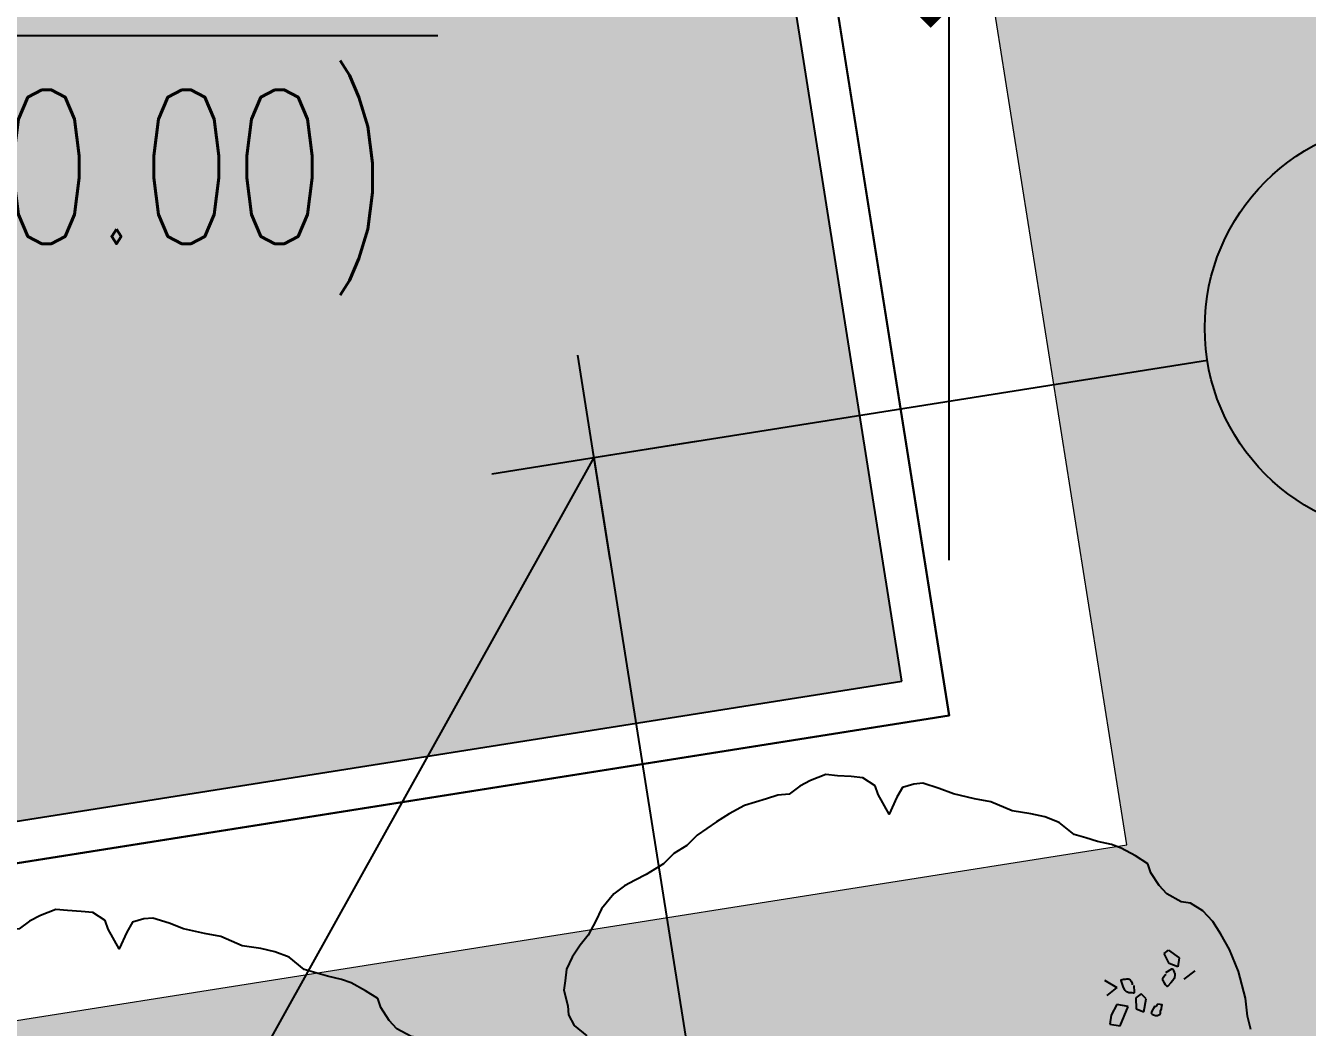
# Model space of a CAD drawing. Header units: metres. Extents: x 71066629 to 71645179, y 84793221 to 85208804.
# Drawn here: x 71404386 to 71416768, y 84934988 to 84944665 of the extents above; entities that cross this region are included whole.
import ezdxf

# ---------------------------------------------------------------- set-up
doc = ezdxf.new("R2010")
doc.units = ezdxf.units.M
doc.header["$LTSCALE"] = 1000
doc.linetypes.add('CONTINOUS', pattern=[15000, 5000, 5000, 5000])
for name, color, linetype in [('A_N_PUB_TEXT', 7, 'Continuous'), ('A_SITEP_PLANT', 85, 'Continuous'), ('DIM_COOR', 3, 'Continuous'), ('G-ANN0-GRID', 85, 'Continuous'), ('G-ANNO-DIMS', 3, 'Continuous'), ('G-ANNO-LEVL', 3, 'Continuous'), ('G-BLDG-OTLN', 2, 'Continuous'), ('G-BLDG-POIT', 6, 'Continuous'), ('G-BLDG-ROOF', 34, 'Continuous'), ('G-FRIE-FLWL', 6, 'Continuous'), ('G-PLTG', 105, 'Continuous'), ('G_H_253', 253, 'Continuous')]:
    doc.layers.add(name, color=color, linetype=linetype)
doc.layers.add('G-ROAD-园区', color=175, linetype='Continuous', lineweight=13)
doc.styles.add('_TCH_DIM', font='SIMPLEX', dxfattribs={"bigfont": 'GBCBIG'})
doc.styles.add('dim_font', font='SIMPLEX.shx', dxfattribs={"width": 0.8})
doc.dimstyles.new('DIMN500', dxfattribs={"dimscale": 5, "dimtxt": 300, "dimasz": 100, "dimexe": 250, "dimexo": 300, "dimgap": 150, "dimtad": 1, "dimdec": 0, "dimzin": 0, "dimdsep": 46, "dimtxsty": 'dim_font', "dimblk": 'ARCHTICK', "dimcen": 0.09, "dimclrt": 7, "dimazin": 2, "dimtfac": 1, "dimtdec": 0, "dimtix": 1, "dimtmove": 2, "dimatfit": 3, "dimldrblk": 'ARCHTICK', "dimtolj": 1, "dimtzin": 0, "dimarcsym": 0})

# ---------------------------------------------------------------- blocks, each defined once
blk = doc.blocks.new('A$C4C801BD5')
at = {"layer": 'G_H_253'}
h = blk.add_hatch(color=256, dxfattribs=at)
h.paths.add_polyline_path([(55679, 51431), (38789, 48756), (39251, 45842), (35794, 45295), (36146, 43072), (39603, 43620), (40620, 37200), (37163, 36652), (37538, 34282), (40995, 34829), (41480, 31768), (58370, 34443)])
h.paths.add_polyline_path([(33467, 57430), (33060, 59998), (16072, 57307), (16479, 54739)])
at = {"layer": 'G-ANN0-GRID'}
for q in [(61321, 37543), (56333, 30678)]:
    blk.add_line((55395, 36604), q, dxfattribs=at)
blk.add_circle((63296, 37855), 2000, dxfattribs=at)
at = {"layer": 'G-BLDG-OTLN'}
blk.add_lwpolyline([(26924, 41207), (27315, 38738), (23266, 38096), (24752, 28713), (38086, 30825), (37601, 33887), (40663, 34372), (41148, 31310), (58827, 34110), (56481, 48925), (38702, 46110), (38702, 46110), (35739, 45640), (36209, 42677), (26924, 41207)], dxfattribs=at)
at = {"layer": 'G-BLDG-POIT', "linetype": 'CONTINOUS', "ltscale": 0.1}
for p, q in [((55551, 35616), (55238, 37592)), ((54407, 36447), (56383, 36760))]:
    blk.add_line(p, q, dxfattribs=at)
at = {"layer": 'G-BLDG-ROOF'}
for p, q in [((56011, 51889), (58827, 34110)), ((58370, 34443), (55679, 51431)), ((41480, 31768), (58370, 34443)), ((58827, 34110), (41148, 31310))]:
    blk.add_line(p, q, dxfattribs=at)
blk = doc.blocks.new('A$C1F6C256B')
at = {"layer": 'A_SITEP_PLANT'}
for p, q in [((1318.1, 4291.7), (1264.8, 4363.3)), ((1318.1, 4291.7), (1264.8, 4363.3)), ((1131.9, 4191), (1181, 4259.4)), ((1131.9, 4191), (1181, 4259.4)), ((1181, 4259.4), (1239.3, 4251.6)), ((1181, 4259.4), (1239.3, 4251.6)), ((1239.3, 4251.6), (1216.1, 4195)), ((1239.3, 4251.6), (1216.1, 4195)), ((1153.4, 4162.9), (1131.9, 4191)), ((1153.4, 4162.9), (1131.9, 4191)), ((1216.1, 4195), (1153.4, 4162.9)), ((1216.1, 4195), (1153.4, 4162.9)), ((1443.6, 4047.6), (1412.4, 4015.1)), ((1443.6, 4047.6), (1412.4, 4015.1)), ((1527.1, 4031.3), (1443.6, 4047.6)), ((1527.1, 4031.3), (1443.6, 4047.6)), ((1412.4, 4015.1), (1437.6, 3979.8)), ((1412.4, 4015.1), (1437.6, 3979.8)), ((1437.6, 3979.8), (1509, 3981.8)), ((1437.6, 3979.8), (1509, 3981.8)), ((1509, 3981.8), (1527.1, 4031.3)), ((1509, 3981.8), (1527.1, 4031.3)), ((1494.5, 3932), (1481.9, 3857.1)), ((1494.5, 3932), (1481.9, 3857.1)), ((1618.3, 3878.9), (1494.5, 3932)), ((1618.3, 3878.9), (1494.5, 3932)), ((1323.8, 3778), (1370.4, 3859)), ((1323.8, 3778), (1370.4, 3859)), ((1370.4, 3859), (1423.3, 3793.5)), ((1370.4, 3859), (1423.3, 3793.5)), ((1481.9, 3857.1), (1549.9, 3821.7)), ((1481.9, 3857.1), (1549.9, 3821.7)), ((1549.9, 3821.7), (1606.9, 3813.2)), ((1549.9, 3821.7), (1606.9, 3813.2)), ((1606.9, 3813.2), (1618.3, 3878.9)), ((1606.9, 3813.2), (1618.3, 3878.9)), ((1423.3, 3793.5), (1423.3, 3793.5)), ((1423.3, 3793.5), (1423.3, 3793.5))]:
    blk.add_line(p, q, dxfattribs=at)
for points in [[(1642.3, 4721.9), (1556.4, 4698.7), (1439.8, 4687.1), (1267.8, 4640.8), (1126.4, 4582.7), (1028.7, 4528.7), (945.5, 4476.4), (878.5, 4410.9), (827.4, 4332.4), (818.6, 4272.7), (768.9, 4179.5), (714.9, 4129.9), (631.8, 4077.6), (575, 4057.2), (523.9, 3978.7), (474.3, 3885.4), (450.9, 3824.4), (430.3, 3733.9), (408.4, 3658.3), (386.4, 3582.5), (307.7, 3486.5), (272.6, 3394.6), (252.1, 3304.3), (234.4, 3184.8), (174.6, 3046.4), (155.5, 2941.5), (124.8, 2806.2), (89.7, 2714.5), (56, 2608), (61.8, 2549.9), (83.6, 2478.4), (146.1, 2440.4), (254, 2392.2), (128.6, 2320.9), (71.7, 2300.6), (20.6, 2222), (13.2, 2147.7), (7.3, 2058.9), (0, 1984.5), (39.1, 1885.4), (75.5, 1815.3), (126.5, 1746.9), (133.7, 1674), (155.4, 1602.5), (177.2, 1531.2), (199, 1459.7), (252.7, 1362), (305.1, 1279), (391, 1154.9), (456.5, 1087.9), (508.8, 1004.7), (574.3, 937.7), (609.2, 882.3), (644.1, 826.9), (680.5, 756.8), (716.9, 686.8), (767.7, 618.3), (863.8, 539.4), (941, 502.9), (1034.2, 453.3), (1098.2, 400.9), (1176.9, 349.8), (1254.1, 313.1), (1328.3, 305.9), (1388.1, 297), (1488.6, 321.7), (1546.9, 327.5), (1616.9, 363.8), (1682.6, 443.9)], [(1275.6, 4173.8), (1251.8, 4211.7), (1251, 4213.5), (1250.2, 4214.8), (1253.7, 4217.8), (1261.5, 4222), (1271.6, 4227.6), (1279.1, 4230.8), (1289.1, 4231), (1295.4, 4232.6), (1304.7, 4230.3), (1307.1, 4229.5), (1312.4, 4227.4), (1325.9, 4219.7), (1340.8, 4205.3), (1361.9, 4187.4), (1363.5, 4184.1), (1364.5, 4182.6), (1360.6, 4178.6), (1353.2, 4171.6), (1343.1, 4165.9), (1334.8, 4160.2), (1327.8, 4156.3), (1321.2, 4153.8), (1313.9, 4154.1), (1304.1, 4158.8), (1291, 4168.1), (1289, 4169.9), (1287.2, 4172.9), (1286.8, 4173.7), (1285.6, 4176.2)], [(1275.6, 4173.8), (1251.8, 4211.7), (1251, 4213.5), (1250.2, 4214.8), (1253.7, 4217.8), (1261.5, 4222), (1271.6, 4227.6), (1279.1, 4230.8), (1289.1, 4231), (1295.4, 4232.6), (1304.7, 4230.3), (1307.1, 4229.5), (1312.4, 4227.4), (1325.9, 4219.7), (1340.8, 4205.3), (1361.9, 4187.4), (1363.5, 4184.1), (1364.5, 4182.6), (1360.6, 4178.6), (1353.2, 4171.6), (1343.1, 4165.9), (1334.8, 4160.2), (1327.8, 4156.3), (1321.2, 4153.8), (1313.9, 4154.1), (1304.1, 4158.8), (1291, 4168.1), (1289, 4169.9), (1287.2, 4172.9), (1286.8, 4173.7), (1285.6, 4176.2)], [(1490.4, 4101.8), (1527.3, 4080.5), (1532.8, 4080.3), (1536.4, 4080.2), (1538.1, 4081), (1541.9, 4083.6), (1543.7, 4086.2), (1548.3, 4093.5), (1551.3, 4107.6), (1551.6, 4119.4), (1547.3, 4129), (1544, 4136.2), (1538.8, 4139.1), (1523.6, 4140.3), (1508.5, 4145), (1489.7, 4148.4), (1485.2, 4150.4), (1483.6, 4150.3), (1480.5, 4137), (1479.3, 4122.5), (1480.9, 4120.1), (1488, 4115.5), (1493.2, 4107.1), (1498.5, 4102.6)], [(1490.4, 4101.8), (1527.3, 4080.5), (1532.8, 4080.3), (1536.4, 4080.2), (1538.1, 4081), (1541.9, 4083.6), (1543.7, 4086.2), (1548.3, 4093.5), (1551.3, 4107.6), (1551.6, 4119.4), (1547.3, 4129), (1544, 4136.2), (1538.8, 4139.1), (1523.6, 4140.3), (1508.5, 4145), (1489.7, 4148.4), (1485.2, 4150.4), (1483.6, 4150.3), (1480.5, 4137), (1479.3, 4122.5), (1480.9, 4120.1), (1488, 4115.5), (1493.2, 4107.1), (1498.5, 4102.6)], [(1357.7, 3967.2), (1402.4, 3969), (1404.1, 3969), (1405.9, 3969), (1406.8, 3964.4), (1406.5, 3955.7), (1406.3, 3943.9), (1405.3, 3935.7), (1400.5, 3927.2), (1398.6, 3920.9), (1392.3, 3913.8), (1390.3, 3912.2), (1385.8, 3908.7), (1372.3, 3900.9), (1352.4, 3895.1), (1326.2, 3886), (1322.8, 3886.1), (1321, 3885.9), (1319.3, 3891.4), (1316.8, 3901.3), (1317.1, 3913.1), (1316.4, 3922.9), (1316.6, 3931), (1317.8, 3938), (1321.4, 3944), (1330.5, 3950.2), (1345, 3957.1), (1347.7, 3957.8), (1351.2, 3957.7), (1352.1, 3957.8), (1354.8, 3957.5)], [(1357.7, 3967.2), (1402.4, 3969), (1404.1, 3969), (1405.9, 3969), (1406.8, 3964.4), (1406.5, 3955.7), (1406.3, 3943.9), (1405.3, 3935.7), (1400.5, 3927.2), (1398.6, 3920.9), (1392.3, 3913.8), (1390.3, 3912.2), (1385.8, 3908.7), (1372.3, 3900.9), (1352.4, 3895.1), (1326.2, 3886), (1322.8, 3886.1), (1321, 3885.9), (1319.3, 3891.4), (1316.8, 3901.3), (1317.1, 3913.1), (1316.4, 3922.9), (1316.6, 3931), (1317.8, 3938), (1321.4, 3944), (1330.5, 3950.2), (1345, 3957.1), (1347.7, 3957.8), (1351.2, 3957.7), (1352.1, 3957.8), (1354.8, 3957.5)]]:
    blk.add_lwpolyline(points, dxfattribs=at)
blk.add_lwpolyline([(1131.9, 4191), (1131.9, 4191)], close=True, dxfattribs=at)
blk.add_lwpolyline([(1131.9, 4191), (1131.9, 4191)], close=True, dxfattribs=at)
blk = doc.blocks.new('_ARCHTICK')
at = {"color": 0, "linetype": 'ByBlock', "const_width": 0.4}
blk.add_lwpolyline([(-0.5, -0.5), (0.5, 0.5)], dxfattribs=at)
blk = doc.blocks.new('*D93')
at = {"layer": 'Defpoints', "color": 0, "transparency": 16777216}
for p in [(71434491, 84944966), (71413308, 84938000), (71434491, 84938000)]:
    blk.add_point(p, dxfattribs=at)
at = {"layer": 'G-ANNO-DIMS', "color": 0, "lineweight": -2, "transparency": 16777216}
for p, q in [((71413308, 84939500), (71413308, 84946216)), ((71434491, 84939500), (71434491, 84946216)), ((71413308, 84944966), (71417508, 84944966)), ((71434491, 84944966), (71423351, 84944966))]:
    blk.add_line(p, q, dxfattribs=at)
at = {"layer": 'G-ANNO-DIMS', "color": 0, "lineweight": -2, "transparency": 16777216, "xscale": 500, "yscale": 500, "zscale": 500, "rotation": 180}
blk.add_blockref('_ARCHTICK', (71413308, 84944966), dxfattribs=at)
at = {"layer": 'G-ANNO-DIMS', "color": 0, "lineweight": -2, "transparency": 16777216, "xscale": 500, "yscale": 500, "zscale": 500}
blk.add_blockref('_ARCHTICK', (71434491, 84944966), dxfattribs=at)
at = {"layer": 'G-ANNO-DIMS', "color": 7, "transparency": 16777216, "insert": (71420430, 84946341), "char_height": 1500, "attachment_point": 5, "style": 'dim_font'}
blk.add_mtext('\\A1;21.18', dxfattribs=at)

msp = doc.modelspace()

# ---------------------------------------------------------------- hatches: boundary and pattern name
at = {"layer": 'G-FRIE-FLWL'}
h = msp.add_hatch(dxfattribs=at)
h.set_pattern_fill('AR-HBONE', color=256, scale=1000, style=0)
h.set_pattern_definition([(45, (0, 0), (6e-14, 862.1045876), [1828.8, -609.6]), (135, (431.05, 431.05), (6e-14, 862.1045876), [1828.8, -609.6])])
edge = h.paths.add_edge_path()
edge.add_line((71422891.601, 84958159.314), (71422891.601, 84931359.314))
edge.add_arc((71410891.601, 84931359.314), 12000, 270, 360, ccw=False)
edge.add_line((71410891.601, 84919359.314), (71325291.539, 84919359.314))
edge.add_line((71325291.539, 84919359.314), (71325291.539, 84913359.314))
edge.add_line((71325291.539, 84913359.314), (71410891.601, 84913359.314))
edge.add_arc((71410891.601, 84931359.314), 18000, 270, 360)
edge.add_line((71428891.601, 84931359.314), (71428891.601, 84958159.315))
edge.add_line((71428891.601, 84958159.315), (71422891.601, 84958159.314))
at = {"layer": 'G-PLTG'}
h = msp.add_hatch(dxfattribs=at)
h.set_pattern_fill('CROSS', color=256, scale=500, style=0)
h.set_pattern_definition([(0, (0, 0), (793.75, 793.75), [396.875, -1190.625]), (90, (198.4, -198.4), (-793.75, 793.75), [396.875, -1190.625])])
edge = h.paths.add_edge_path()
edge.add_line((71409631.087, 84925359.315), (71409631.087, 84919359.314))
edge.add_line((71409631.087, 84919359.314), (71410891.601, 84919359.314))
edge.add_arc((71410891.601, 84931359.314), 12000, 270, 360)
edge.add_line((71422891.601, 84931359.314), (71422891.601, 84958159.314))
edge.add_line((71422891.601, 84958159.314), (71425908.208, 84958159.316))
edge.add_arc((71440891.601, 84952547.013), 16000, 90, 159.4656445, ccw=False)
edge.add_line((71440891.601, 84968547.013), (71440895.56, 84968923.435))
edge.add_line((71440895.56, 84968923.435), (71393183.126, 84969425.163))
edge.add_line((71393183.126, 84969425.163), (71395480.64, 84954919.23))
edge.add_line((71395480.64, 84954919.23), (71411739.366, 84957494.359))
edge.add_line((71411739.366, 84957494.359), (71415024.49, 84936752.904))
edge.add_line((71415024.49, 84936752.904), (71377986.016, 84930886.586))
edge.add_line((71377986.016, 84930886.586), (71375874.151, 84944220.378))
edge.add_line((71375874.151, 84944220.378), (71372911.407, 84943751.126))
edge.add_line((71372911.407, 84943751.126), (71375234.426, 84929084.164))
edge.add_line((71375234.426, 84929084.164), (71248287.884, 84908977.807))
edge.add_line((71248287.884, 84908977.807), (71250400.773, 84908977.807))
edge.add_line((71250400.773, 84908977.807), (71312900.776, 84908999.993))
edge.add_line((71312900.776, 84908999.993), (71315788.826, 84908999.993))
edge.add_arc((71329846.566, 84901359.314), 16000, 106.5402702, 151.474984, ccw=False)
edge.add_line((71325291.539, 84916697.233), (71325291.539, 84919359.314))
edge.add_line((71325291.539, 84919359.314), (71392131.086, 84919359.314))
edge.add_line((71392131.086, 84919359.314), (71392131.086, 84925359.315))
edge.add_line((71392131.086, 84925359.315), (71409631.087, 84925359.315))

# ---------------------------------------------------------------- linework, layer by layer
at = {"layer": 'DIM_COOR', "color": 3}
msp.add_line((71409875.937, 84940493.546), (71405099.788, 84931910.728), dxfattribs=at)
at = {"layer": 'G-ANNO-LEVL'}
msp.add_line((71398640.625, 84944570.973), (71408368.125, 84944570.973), dxfattribs=at)
at = {"layer": 'G-ROAD-园区'}
for p, q in [((71415024.49, 84936752.904), (71411739.366, 84957494.359)), ((71377986.016, 84930886.586), (71415024.49, 84936752.904))]:
    msp.add_line(p, q, dxfattribs=at)

# ---------------------------------------------------------------- block references
at = {"layer": 'A_SITEP_PLANT', "xscale": 1.5, "yscale": 1.5, "zscale": 1.5, "rotation": 270}
for p in [(71409140.537, 84937430.236), (71401701.714, 84936128.142)]:
    msp.add_blockref('A$C1F6C256B', p, dxfattribs=at)
at = {"layer": 'G-BLDG-OTLN'}
msp.add_blockref('A$C4C801BD5', (71354481.083, 84903889.64), dxfattribs=at)

# ---------------------------------------------------------------- texts
at = {"layer": 'A_N_PUB_TEXT', "style": '_TCH_DIM', "width": 0.705882}
msp.add_text('(%%P0.00)', height=1487.5, dxfattribs=at).set_placement((71402518.125, 84942558.473))

# ---------------------------------------------------------------- dimensions: what is measured, and where the dimension line sits
at = {"layer": 'G-ANNO-DIMS'}
dim = msp.add_linear_dim(base=(71434491.452, 84944966.273), p1=(71413308.306, 84937999.785), p2=(71434491.452, 84937999.785), angle=0, text='21.18', dimstyle='DIMN500', dxfattribs=at)
dim.commit()
dim.dimension.update_dxf_attribs({"geometry": '*D93', "text_midpoint": (71420429.811, 84946341.273), "dimtype": 129})

doc.saveas('drawing.dxf')
